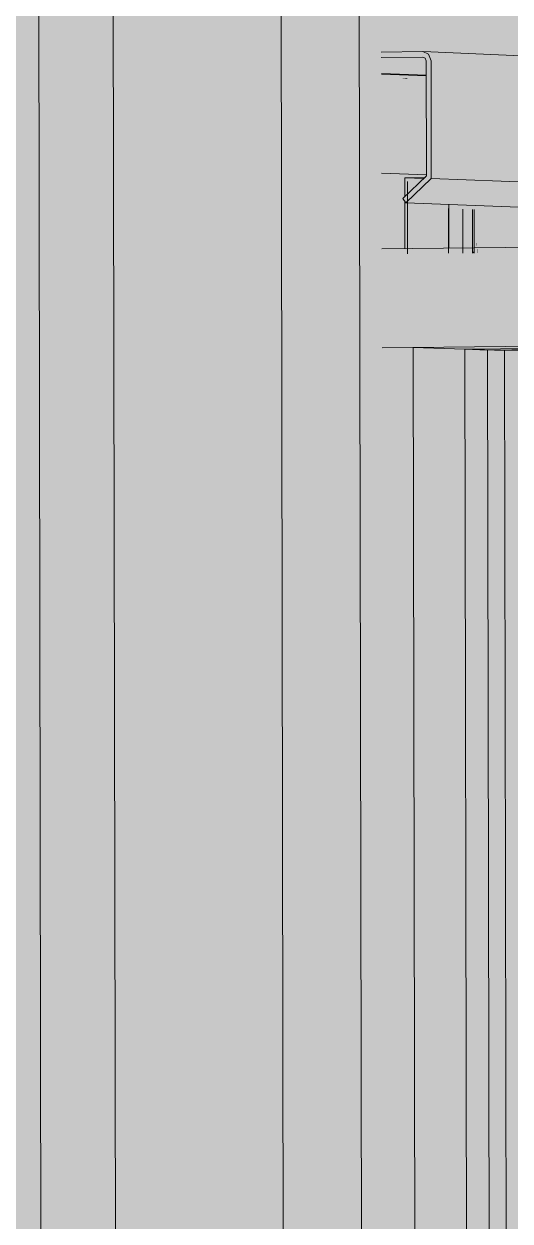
# Model space of a CAD drawing. Header units: inches. Extents: x 30764 to 30770, y -4780 to 4478.
# Drawn here: x 30764.2535 to 30764.2604, y -165.00553 to -164.98855 of the extents above; entities that cross this region are included whole.
import ezdxf

# ---------------------------------------------------------------- set-up
doc = ezdxf.new("R2010")
doc.units = ezdxf.units.IN
doc.header["$MEASUREMENT"] = 0
for name, color, linetype, lineweight in [('A-GLAZ-CURT', 52, 'Continuous', 9), ('A-GLAZ-CWMG', 51, 'Continuous', 9), ('L-SITE-WALL', 31, 'Continuous', 13), ('Q-SPCQ', 91, 'Continuous', 9), ('S-BEAM', 12, 'Continuous', 9), ('S-COLS', 52, 'Continuous', 9)]:
    doc.layers.add(name, color=color, linetype=linetype, lineweight=lineweight)

msp = doc.modelspace()

# ---------------------------------------------------------------- hatches: boundary and pattern name
at = {"layer": 'A-GLAZ-CURT', "transparency": 33554458}
msp.add_hatch(color=256, dxfattribs=at).paths.add_polyline_path([(30764.271992, -165.093803), (30764.271709, -164.964881), (30764.232105, -164.965837), (30764.232239, -165.092329), (30764.271705, -165.093792)], flags=0)
at = {"layer": 'A-GLAZ-CURT', "lineweight": 5, "transparency": 33554458}
h = msp.add_hatch(color=256, dxfattribs=at)
h.paths.add_polyline_path([(30764.238299, -165.085562), (30764.254934, -165.083821), (30764.254849, -165.03389), (30764.238235, -165.033722), (30764.238297, -165.083748)], flags=0)
h.paths.add_polyline_path([(30764.254841, -165.02963), (30764.254742, -164.971358), (30764.238157, -164.970228), (30764.23823, -165.029497), (30764.251514, -165.029604)], flags=0)
h = msp.add_hatch(color=256, dxfattribs=at)
h.paths.add_polyline_path([(30764.258912, -164.991734), (30764.259534, -164.991727), (30764.259533, -164.991107), (30764.258911, -164.991108), (30764.258911, -164.991578)], flags=0)
h.paths.add_polyline_path([(30764.25891, -164.991001), (30764.259196, -164.990727), (30764.25891, -164.990735), (30764.25891, -164.990826)], flags=0)
h = msp.add_hatch(color=256, dxfattribs=at)
h.paths.add_polyline_path([(30764.260444, -165.055596), (30764.270575, -165.054959), (30764.27053, -165.034334), (30764.260404, -165.034235), (30764.260443, -165.05495)], flags=0)
h.paths.add_polyline_path([(30764.270521, -165.03002), (30764.270441, -164.993076), (30764.260328, -164.993203), (30764.260396, -165.029943), (30764.269256, -165.03001)], flags=0)
h.paths.add_polyline_path([(30764.259534, -164.991727), (30764.262319, -164.991692), (30764.262318, -164.991213), (30764.259533, -164.991107), (30764.259533, -164.991578)], flags=0)
h = msp.add_hatch(color=256, dxfattribs=at)
h.paths.add_polyline_path([(30764.272425, -165.055909), (30764.272377, -165.03434), (30764.259836, -165.03423), (30764.259875, -165.055669), (30764.272222, -165.055905)], flags=0)
h.paths.add_polyline_path([(30764.272368, -165.030024), (30764.272286, -164.993027), (30764.25976, -164.993162), (30764.259828, -165.029938), (30764.272223, -165.030023)], flags=0)
at = {"layer": 'A-GLAZ-CWMG', "lineweight": 5}
h = msp.add_hatch(color=256, dxfattribs=at)
h.paths.add_polyline_path([(30764.254934, -165.083821), (30764.254849, -165.03389), (30764.252997, -165.033874), (30764.253079, -165.083761), (30764.253736, -165.083782)], flags=0)
h.paths.add_polyline_path([(30764.254841, -165.02963), (30764.254742, -164.971358), (30764.252893, -164.971397), (30764.25299, -165.029618)], flags=0)
h = msp.add_hatch(color=256, dxfattribs=at)
h.paths.add_polyline_path([(30764.257323, -165.083899), (30764.257235, -165.033911), (30764.254849, -165.03389), (30764.254934, -165.083821)], flags=0)
h.paths.add_polyline_path([(30764.257227, -165.029646), (30764.257123, -164.971307), (30764.254742, -164.971383), (30764.254841, -165.02963), (30764.255858, -165.029637)], flags=0)
h = msp.add_hatch(color=256, dxfattribs=at)
h.paths.add_polyline_path([(30764.257323, -165.083899), (30764.258435, -165.083782), (30764.258345, -165.033922), (30764.257235, -165.033911), (30764.257314, -165.078637)], flags=0)
h.paths.add_polyline_path([(30764.258338, -165.029655), (30764.258232, -164.971383), (30764.257123, -164.971307), (30764.257227, -165.029646)], flags=0)
for points in [[(30764.259218, -164.990688), (30764.259215, -164.989284), (30764.258578, -164.989258), (30764.258581, -164.990663), (30764.259215, -164.990687)], [(30764.258582, -164.990718), (30764.259182, -164.990686), (30764.258581, -164.990663)], [(30764.258586, -164.993141), (30764.272285, -164.992993), (30764.272282, -164.991581), (30764.258583, -164.991738), (30764.258585, -164.992462)], [(30764.25976, -164.993162), (30764.272286, -164.993023), (30764.272285, -164.992993), (30764.259433, -164.99315)]]:
    msp.add_hatch(color=256, dxfattribs=at).paths.add_polyline_path(points, flags=0)
h = msp.add_hatch(color=256, dxfattribs=at)
h.paths.add_polyline_path([(30764.259143, -165.055715), (30764.259104, -165.034222), (30764.25866, -165.034219), (30764.258699, -165.055706), (30764.258752, -165.055707)], flags=0)
h.paths.add_polyline_path([(30764.259096, -165.029933), (30764.259029, -164.993136), (30764.258586, -164.993141), (30764.258653, -165.02993), (30764.258752, -165.029931)], flags=0)
h = msp.add_hatch(color=256, dxfattribs=at)
h.paths.add_polyline_path([(30764.259143, -165.055715), (30764.259875, -165.055669), (30764.259836, -165.03423), (30764.259104, -165.034222), (30764.259143, -165.05569)], flags=0)
h.paths.add_polyline_path([(30764.259828, -165.029938), (30764.25976, -164.993162), (30764.259029, -164.99315), (30764.259096, -165.029933), (30764.259759, -165.029938)], flags=0)
h = msp.add_hatch(color=256, dxfattribs=at)
h.paths.add_polyline_path([(30764.259875, -165.055669), (30764.260444, -165.055634), (30764.260404, -165.034235), (30764.259836, -165.03423), (30764.25987, -165.052987)], flags=0)
h.paths.add_polyline_path([(30764.260396, -165.029943), (30764.260327, -164.993182), (30764.25976, -164.993162), (30764.259828, -165.029938)], flags=0)
at = {"layer": 'L-SITE-WALL', "lineweight": 5}
msp.add_hatch(color=256, dxfattribs=at).paths.add_polyline_path([(30764.260754, -164.98904), (30764.261179, -164.989017), (30764.261177, -164.987839), (30764.258576, -164.987874), (30764.258577, -164.988948), (30764.259432, -164.988951), (30764.260704, -164.989017)], flags=0)
at = {"layer": 'Q-SPCQ', "lineweight": 5}
for points in [[(30764.258944, -164.989324), (30764.258944, -164.989313), (30764.258879, -164.989321)], [(30764.259532, -164.991801), (30764.259735, -164.991799), (30764.259734, -164.991173), (30764.259531, -164.991165), (30764.259532, -164.991649)], [(30764.259703, -164.991799), (30764.259735, -164.991799), (30764.259734, -164.991173), (30764.259702, -164.991172), (30764.259702, -164.991649)], [(30764.259735, -164.991799), (30764.25987, -164.991797), (30764.259869, -164.991178), (30764.259734, -164.991173), (30764.259735, -164.991649)], [(30764.259897, -164.991797), (30764.260413, -164.991791), (30764.260402, -164.991199), (30764.259895, -164.99118), (30764.259896, -164.991649)], [(30764.258945, -164.991808), (30764.25895, -164.991808), (30764.258945, -164.991649)], [(30764.259933, -164.991797), (30764.25994, -164.991797), (30764.259932, -164.991649)]]:
    msp.add_hatch(color=256, dxfattribs=at).paths.add_polyline_path(points, flags=0)
h = msp.add_hatch(color=256, dxfattribs=at)
h.paths.add_polyline_path([(30764.259172, -164.990781), (30764.259191, -164.990797), (30764.259191, -164.990781)], flags=0)
h.paths.add_polyline_path([(30764.258948, -164.991808), (30764.259174, -164.991805), (30764.259147, -164.990781), (30764.258946, -164.990802), (30764.258948, -164.991649)], flags=0)
h.paths.add_polyline_path([(30764.25948, -164.989345), (30764.25948, -164.989335), (30764.25948, -164.989345)], flags=0)
h = msp.add_hatch(color=256, dxfattribs=at)
h.paths.add_polyline_path([(30764.259174, -164.991805), (30764.259532, -164.991801), (30764.259531, -164.991165), (30764.259173, -164.991176), (30764.259174, -164.991649)], flags=0)
h.paths.add_polyline_path([(30764.259173, -164.991069), (30764.25946, -164.990794), (30764.259172, -164.990802), (30764.259172, -164.990893)], flags=0)
at = {"layer": 'Q-SPCQ', "lineweight": 5, "transparency": 33554496}
for points in [[(30764.259605, -164.9918), (30764.259703, -164.991799), (30764.259702, -164.991172), (30764.259604, -164.991168), (30764.259605, -164.991649)], [(30764.259703, -164.991799), (30764.259838, -164.991798), (30764.259837, -164.991177), (30764.259702, -164.991172), (30764.259702, -164.991649)], [(30764.259838, -164.991798), (30764.25987, -164.991797), (30764.259869, -164.991178), (30764.259837, -164.991177), (30764.259838, -164.991649)], [(30764.25987, -164.991797), (30764.262594, -164.991762), (30764.262594, -164.991282), (30764.259869, -164.991178), (30764.25987, -164.991649)]]:
    msp.add_hatch(color=256, dxfattribs=at).paths.add_polyline_path(points, flags=0)
at = {"layer": 'S-BEAM', "lineweight": 5}
h = msp.add_hatch(color=256, dxfattribs=at)
h.paths.add_polyline_path([(30764.258926, -164.991084), (30764.259285, -164.990739), (30764.259282, -164.989071), (30764.259247, -164.988978), (30764.259213, -164.989069), (30764.259216, -164.990704), (30764.258882, -164.991025)], flags=0)
h.paths.add_polyline_path([(30764.259198, -164.989032), (30764.259247, -164.988978), (30764.259164, -164.98894)], flags=0)
h.paths.add_polyline_path([(30764.258576, -164.989024), (30764.259164, -164.989017), (30764.259164, -164.98894), (30764.258576, -164.988957)], flags=0)
for points in [[(30764.259218, -164.989275), (30764.259193, -164.989018), (30764.258576, -164.989024), (30764.25858, -164.989249), (30764.259218, -164.989275)], [(30764.262311, -164.989195), (30764.262311, -164.989104), (30764.260742, -164.989034), (30764.260672, -164.989002), (30764.259164, -164.98894), (30764.259247, -164.988978), (30764.259282, -164.989071), (30764.262211, -164.989191)], [(30764.262315, -164.990857), (30764.262311, -164.989195), (30764.259282, -164.989071), (30764.259285, -164.990739), (30764.262211, -164.990853)], [(30764.262316, -164.991213), (30764.262315, -164.990857), (30764.259285, -164.990739), (30764.258926, -164.991084), (30764.262211, -164.991209)]]:
    msp.add_hatch(color=256, dxfattribs=at).paths.add_polyline_path(points, flags=0)
at = {"layer": 'S-COLS', "lineweight": 5}
h = msp.add_hatch(color=256, dxfattribs=at)
h.paths.add_polyline_path([(30764.258854, -164.991811), (30764.258953, -164.991787), (30764.25892, -164.990787), (30764.258853, -164.990804), (30764.258854, -164.991789)], flags=0)
h.paths.add_polyline_path([(30764.258888, -164.989323), (30764.258884, -164.989313), (30764.258884, -164.989323)], flags=0)
msp.add_hatch(color=256, dxfattribs=at).paths.add_polyline_path([(30764.25988, -164.9918), (30764.259904, -164.991777), (30764.25988, -164.991777)], flags=0)

# ---------------------------------------------------------------- linework, layer by layer
at = {"layer": 'A-GLAZ-CURT'}
for p, q in [((30764.253685, -164.97138), (30764.253783, -165.029623)), ((30764.254841, -165.02963), (30764.254742, -164.971358)), ((30764.259202, -164.990727), (30764.25891, -164.990731)), ((30764.25891, -164.991001), (30764.25891, -164.990731)), ((30764.25891, -164.990731), (30764.259182, -164.990741)), ((30764.258912, -164.991734), (30764.258911, -164.99106)), ((30764.259533, -164.991107), (30764.259534, -164.991727)), ((30764.272286, -164.993027), (30764.25976, -164.993162)), ((30764.260084, -164.993173), (30764.272287, -164.993042)), ((30764.25976, -164.993162), (30764.259828, -165.029938)), ((30764.25976, -164.993162), (30764.260084, -164.993173)), ((30764.260153, -165.029941), (30764.260084, -164.993173))]:
    msp.add_line(p, q, dxfattribs=at)
at = {"layer": 'A-GLAZ-CWMG'}
for p, q in [((30764.257227, -165.029646), (30764.257123, -164.971307)), ((30764.258338, -165.029655), (30764.258232, -164.971383)), ((30764.259216, -164.989284), (30764.258578, -164.989258)), ((30764.259219, -164.990688), (30764.258581, -164.990663)), ((30764.262316, -164.991695), (30764.258583, -164.991738)), ((30764.272285, -164.992993), (30764.258586, -164.993141)), ((30764.258586, -164.993141), (30764.259029, -164.993136)), ((30764.259029, -164.993136), (30764.25976, -164.993162)), ((30764.259029, -164.993136), (30764.259096, -165.029933)), ((30764.272287, -164.993053), (30764.260327, -164.993182)), ((30764.25976, -164.993162), (30764.260327, -164.993182)), ((30764.260327, -164.993182), (30764.260396, -165.029943))]:
    msp.add_line(p, q, dxfattribs=at)
at = {"layer": 'Q-SPCQ'}
for p, q in [((30764.258948, -164.991808), (30764.258946, -164.990784)), ((30764.259531, -164.991165), (30764.259532, -164.991801)), ((30764.259735, -164.991799), (30764.259734, -164.991173)), ((30764.259734, -164.991173), (30764.259735, -164.991799)), ((30764.259869, -164.991178), (30764.25987, -164.991797)), ((30764.25987, -164.991797), (30764.259869, -164.991178)), ((30764.259896, -164.991797), (30764.259894, -164.99118))]:
    msp.add_line(p, q, dxfattribs=at)
at = {"layer": 'S-BEAM'}
for p, q in [((30764.259164, -164.98894), (30764.258576, -164.988947)), ((30764.258576, -164.989024), (30764.259164, -164.989017)), ((30764.259169, -164.98894), (30764.260948, -164.989014)), ((30764.259213, -164.989069), (30764.259216, -164.990704)), ((30764.259285, -164.990739), (30764.259282, -164.989071)), ((30764.259218, -164.989275), (30764.25858, -164.989249)), ((30764.259216, -164.990704), (30764.258882, -164.991025)), ((30764.258926, -164.991084), (30764.259285, -164.990739)), ((30764.259285, -164.990739), (30764.262315, -164.990857)), ((30764.258882, -164.991025), (30764.258926, -164.991084)), ((30764.262316, -164.991213), (30764.258926, -164.991084))]:
    msp.add_line(p, q, dxfattribs=at)
for points in [[(30764.259282, -164.989071, 0), (30764.259247, -164.988978, 0), (30764.259164, -164.98894, 0)], [(30764.259164, -164.989017, 0), (30764.259198, -164.989032, 0), (30764.259213, -164.989069, 0)]]:
    msp.add_polyline3d(points, dxfattribs=at)

doc.saveas('drawing.dxf')
